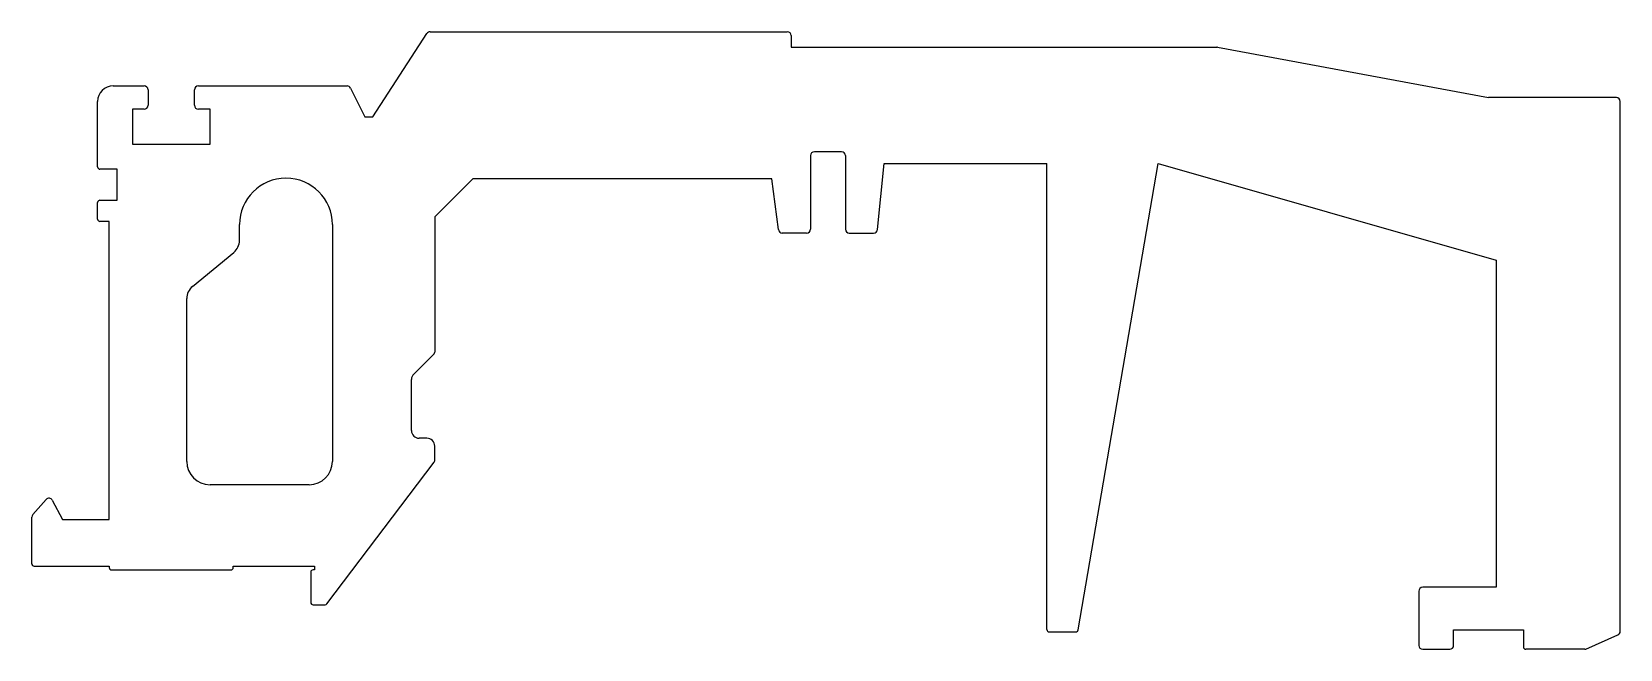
# Model space of a CAD drawing. Extents: x 2213 to 2418, y 1272 to 1352.
import ezdxf

# ---------------------------------------------------------------- set-up
doc = ezdxf.new("R2010")
doc.units = 0
doc.layers.get('0').update_dxf_attribs({"linetype": 'CONTINUOUS'})

msp = doc.modelspace()

# ---------------------------------------------------------------- linework, layer by layer
for p, q in [((2257.39, 1340.64), (2264.39, 1351.41)), ((2264.81, 1351.64), (2310.89, 1351.64)), ((2311.39, 1351.14), (2311.39, 1349.64)), ((2311.39, 1349.64), (2366.34, 1349.64)), ((2366.43, 1349.63), (2401.39, 1343.14)), ((2223.89, 1344.64), (2227.89, 1344.64)), ((2228.39, 1344.14), (2228.39, 1342.14)), ((2234.39, 1342.14), (2234.39, 1344.14)), ((2234.89, 1344.64), (2254.08, 1344.64)), ((2254.52, 1344.37), (2256.39, 1340.64)), ((2417.89, 1343.14), (2401.39, 1343.14)), ((2221.89, 1334.19), (2221.89, 1342.64)), ((2226.39, 1341.64), (2226.39, 1337.14)), ((2227.89, 1341.64), (2226.39, 1341.64)), ((2236.39, 1341.64), (2234.89, 1341.64)), ((2236.39, 1337.14), (2236.39, 1341.64)), ((2418.39, 1274.22), (2418.39, 1342.64)), ((2256.39, 1340.64), (2257.39, 1340.64)), ((2226.39, 1337.14), (2236.39, 1337.14)), ((2313.89, 1335.64), (2313.89, 1326.14)), ((2317.89, 1336.14), (2314.39, 1336.14)), ((2318.39, 1335.64), (2318.39, 1326.14)), ((2322.52, 1326.1), (2323.39, 1334.64)), ((2323.39, 1334.64), (2344.39, 1334.64)), ((2344.39, 1274.44), (2344.39, 1334.64)), ((2348.43, 1274.39), (2358.77, 1334.64)), ((2358.77, 1334.64), (2402.39, 1322.14)), ((2224.39, 1333.89), (2222.19, 1333.89)), ((2224.39, 1329.89), (2224.39, 1333.89)), ((2265.39, 1327.72), (2270.31, 1332.64)), ((2308.89, 1332.64), (2270.31, 1332.64)), ((2309.75, 1326.1), (2308.89, 1332.64)), ((2221.89, 1327.44), (2221.89, 1329.59)), ((2222.19, 1329.89), (2224.39, 1329.89)), ((2223.39, 1327.14), (2222.19, 1327.14)), ((2223.39, 1288.64), (2223.39, 1327.14)), ((2240.19, 1324.69), (2240.19, 1326.74)), ((2252.19, 1326.74), (2252.19, 1296.14)), ((2265.39, 1327.72), (2265.39, 1310.27)), ((2313.39, 1325.64), (2310.25, 1325.64)), ((2318.89, 1325.64), (2322.03, 1325.64)), ((2234.11, 1318.74), (2239.46, 1323.14)), ((2402.39, 1322.14), (2402.39, 1279.89)), ((2233.39, 1296.14), (2233.39, 1317.2)), ((2262.68, 1307.44), (2265.3, 1310.05)), ((2262.39, 1300.14), (2262.39, 1306.73)), ((2264.39, 1299.14), (2263.39, 1299.14)), ((2265.39, 1296.24), (2265.39, 1298.14)), ((2251.48, 1277.76), (2265.33, 1296.06)), ((2249.19, 1293.14), (2236.39, 1293.14)), ((2213.51, 1289.28), (2215.23, 1291.24)), ((2216.04, 1291.15), (2217.36, 1288.64)), ((2213.39, 1282.94), (2213.39, 1288.95)), ((2217.36, 1288.64), (2223.39, 1288.64)), ((2213.69, 1282.64), (2223.39, 1282.64)), ((2223.39, 1282.64), (2223.39, 1282.44)), ((2223.69, 1282.14), (2239.09, 1282.14)), ((2239.39, 1282.44), (2239.39, 1282.64)), ((2239.39, 1282.64), (2249.39, 1282.64)), ((2249.39, 1282.64), (2249.89, 1282.64)), ((2249.39, 1281.84), (2249.39, 1277.94)), ((2249.89, 1282.14), (2249.69, 1282.14)), ((2249.89, 1282.64), (2249.89, 1282.14)), ((2392.39, 1279.39), (2392.39, 1272.39)), ((2402.39, 1279.89), (2392.89, 1279.89)), ((2249.69, 1277.64), (2251.24, 1277.64)), ((2344.69, 1274.14), (2348.13, 1274.14)), ((2396.89, 1272.39), (2396.89, 1274.39)), ((2396.89, 1274.39), (2405.89, 1274.39)), ((2405.89, 1274.39), (2405.89, 1272.19)), ((2413.94, 1271.92), (2418.09, 1273.76)), ((2392.89, 1271.89), (2396.39, 1271.89)), ((2413.82, 1271.89), (2406.19, 1271.89))]:
    msp.add_line(p, q)
for centre, radius, start, end in [((2264.81, 1351.14), 0.5, 90, 146.9761), ((2310.89, 1351.14), 0.5, 0, 90), ((2366.34, 1349.14), 0.5, 79.4792, 90), ((2223.89, 1342.64), 2, 90, 180), ((2227.89, 1344.14), 0.5, 0, 90), ((2234.89, 1344.14), 0.5, 90, 180), ((2254.08, 1344.14), 0.5, 26.5651, 90), ((2417.89, 1342.64), 0.5, 0, 90), ((2227.89, 1342.14), 0.5, 270, 0), ((2234.89, 1342.14), 0.5, 180, 270), ((2314.39, 1335.64), 0.5, 90, 180), ((2317.89, 1335.64), 0.5, 0, 90), ((2222.19, 1334.19), 0.3, 180, 270), ((2246.19, 1326.74), 6, 0, 180), ((2222.19, 1329.59), 0.3, 90, 180), ((2222.19, 1327.44), 0.3, 180, 270), ((2238.19, 1324.69), 2, 309.4725, 0), ((2310.25, 1326.14), 0.5, 185.1594, 270), ((2313.39, 1326.14), 0.5, 270, 0), ((2318.89, 1326.14), 0.5, 180, 270), ((2322.03, 1326.14), 0.5, 270, 354.8406), ((2235.39, 1317.2), 2, 129.4725, 180), ((2265.09, 1310.27), 0.3, 315, 360), ((2263.39, 1306.73), 1, 135, 180), ((2263.39, 1300.14), 1, 180, 270), ((2264.39, 1298.14), 1, 0, 90), ((2236.39, 1296.14), 3, 180, 270), ((2249.19, 1296.14), 3, 270, 360), ((2265.09, 1296.24), 0.3, 322.8831, 360), ((2215.6, 1290.91), 0.5, 28.7739, 138.6977), ((2213.89, 1288.95), 0.5, 138.6977, 180), ((2213.69, 1282.94), 0.3, 180, 270), ((2223.69, 1282.44), 0.3, 180, 270), ((2239.09, 1282.44), 0.3, 270, 360), ((2249.69, 1281.84), 0.3, 90, 180), ((2392.89, 1279.39), 0.5, 90, 180), ((2249.69, 1277.94), 0.3, 180, 270), ((2251.24, 1277.94), 0.3, 270, 322.8831), ((2344.69, 1274.44), 0.3, 180, 270), ((2348.13, 1274.44), 0.3, 270, 350.2652), ((2417.89, 1274.22), 0.5, 293.9625, 0), ((2392.89, 1272.39), 0.5, 180, 270), ((2396.39, 1272.39), 0.5, 270, 0), ((2406.19, 1272.19), 0.3, 180, 270), ((2413.82, 1272.19), 0.3, 270, 293.9625)]:
    msp.add_arc(centre, radius, start, end)

doc.saveas('drawing.dxf')
